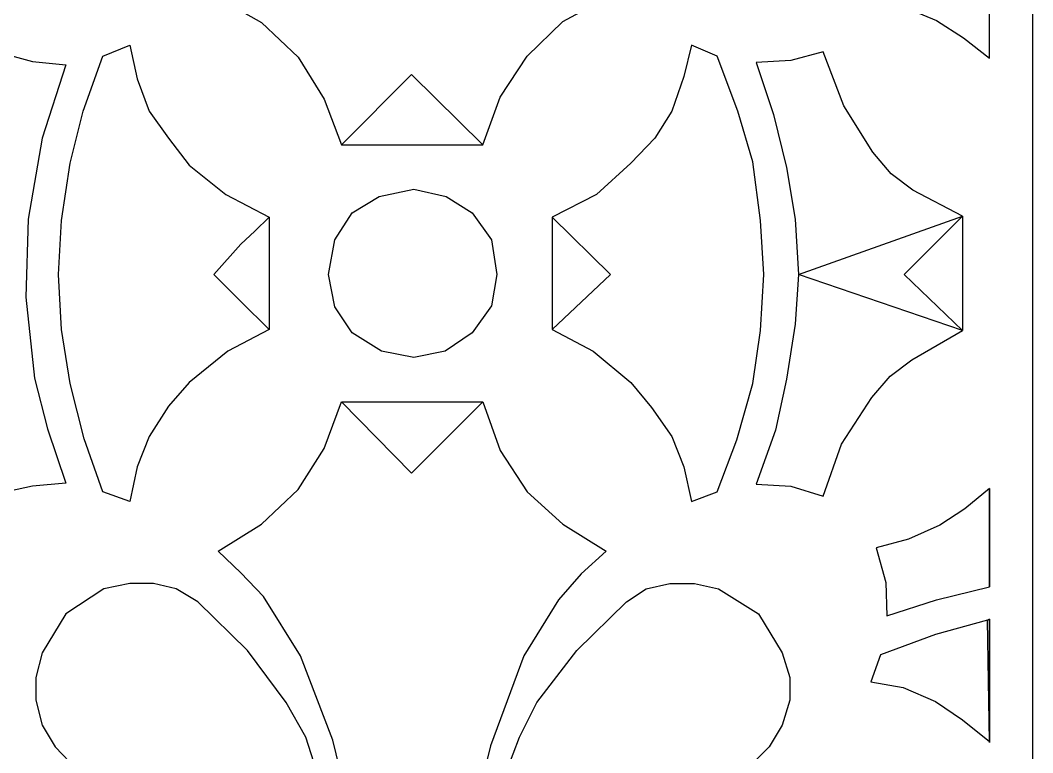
# Model space of a CAD drawing. Header units: centimetres. Extents: x 19.07 to 27, y -8.23 to -0.65.
# Drawn here: x 23.929 to 27, y -5.872 to -3.652 of the extents above; entities that cross this region are included whole.
import ezdxf

# ---------------------------------------------------------------- set-up
doc = ezdxf.new("R2010")
doc.units = ezdxf.units.CM
doc.header["$MEASUREMENT"] = 0
doc.layers.add('layer 1', color=7, linetype='Continuous')

msp = doc.modelspace()

# ---------------------------------------------------------------- linework, layer by layer
at = {"layer": 'layer 1', "color": 250, "lineweight": 30}
for points, knots in [([(26.99977, -8.22921), (26.99977, -8.22921), (19.06791, -8.22921), (19.06791, -8.22921), (19.06791, -8.22921), (19.06791, -8.22921), (19.06791, -0.65446), (19.06791, -0.65446), (19.06791, -0.65446), (19.06791, -0.65446), (26.99977, -0.65446), (26.99977, -0.65446), (26.99977, -0.65446), (26.99977, -0.65446), (26.99977, -8.22921), (26.99977, -8.22921)], [0, 0, 0, 0, 0.2, 0.2, 0.2, 0.2, 0.4, 0.4, 0.4, 0.4, 0.6, 0.6, 0.6, 0.6, 1, 1, 1, 1]), ([(24.90295, -4.02902), (24.90295, -4.02902), (24.85053, -3.89142), (24.85053, -3.89142), (24.85053, -3.89142), (24.85053, -3.89142), (24.7719, -3.76364), (24.7719, -3.76364), (24.7719, -3.76364), (24.7719, -3.76364), (24.66051, -3.6588), (24.66051, -3.6588), (24.66051, -3.6588), (24.66051, -3.6588), (24.52946, -3.58345), (24.52946, -3.58345), (24.52946, -3.58345), (24.52946, -3.58345), (24.59826, -3.51465), (24.59826, -3.51465), (24.59826, -3.51465), (24.59826, -3.51465), (24.66706, -3.43602), (24.66706, -3.43602), (24.66706, -3.43602), (24.66706, -3.43602), (24.77846, -3.2591), (24.77846, -3.2591), (24.77846, -3.2591), (24.77846, -3.2591), (24.87674, -3.00682), (24.87674, -3.00682), (24.87674, -3.00682), (24.87674, -3.00682), (24.94555, -2.72179), (24.94555, -2.72179), (24.94555, -2.72179), (24.94555, -2.72179), (24.94555, -2.71851), (24.94555, -2.71851), (24.94555, -2.71851), (24.94555, -2.71851), (25.02745, -2.74472), (25.02745, -2.74472), (25.02745, -2.74472), (25.02745, -2.74472), (25.12574, -2.7611), (25.12574, -2.7611), (25.12574, -2.7611), (25.12574, -2.7611), (25.20437, -2.75127), (25.20437, -2.75127), (25.20437, -2.75127), (25.20437, -2.75127), (25.28955, -2.72179), (25.28955, -2.72179), (25.28955, -2.72179), (25.28955, -2.72179), (25.35508, -2.99044), (25.35508, -2.99044), (25.35508, -2.99044), (25.35508, -2.99044), (25.45664, -3.2591), (25.45664, -3.2591), (25.45664, -3.2591), (25.45664, -3.2591), (25.56149, -3.43274), (25.56149, -3.43274), (25.56149, -3.43274), (25.56149, -3.43274), (25.63029, -3.51137), (25.63029, -3.51137), (25.63029, -3.51137), (25.63029, -3.51137), (25.70564, -3.58345), (25.70564, -3.58345), (25.70564, -3.58345), (25.70564, -3.58345), (25.57459, -3.65553), (25.57459, -3.65553), (25.57459, -3.65553), (25.57459, -3.65553), (25.46647, -3.76037), (25.46647, -3.76037), (25.46647, -3.76037), (25.46647, -3.76037), (25.38457, -3.88486), (25.38457, -3.88486), (25.38457, -3.88486), (25.38457, -3.88486), (25.33215, -4.02902), (25.33215, -4.02902), (25.33215, -4.02902), (25.33215, -4.02902), (24.90295, -4.02902), (24.90295, -4.02902), (24.90295, -4.02902), (24.90295, -4.02902), (25.11591, -3.81606), (25.11591, -3.81606), (25.11591, -3.81606), (25.11591, -3.81606), (25.33215, -4.02902), (25.33215, -4.02902), (25.33215, -4.02902), (25.33215, -4.02902), (24.90295, -4.02902), (24.90295, -4.02902)], [0, 0, 0, 0, 0.0357143, 0.0357143, 0.0357143, 0.0357143, 0.0714286, 0.0714286, 0.0714286, 0.0714286, 0.1071429, 0.1071429, 0.1071429, 0.1071429, 0.1428571, 0.1428571, 0.1428571, 0.1428571, 0.1785714, 0.1785714, 0.1785714, 0.1785714, 0.2142857, 0.2142857, 0.2142857, 0.2142857, 0.25, 0.25, 0.25, 0.25, 0.2857143, 0.2857143, 0.2857143, 0.2857143, 0.3214286, 0.3214286, 0.3214286, 0.3214286, 0.3571429, 0.3571429, 0.3571429, 0.3571429, 0.3928571, 0.3928571, 0.3928571, 0.3928571, 0.4285714, 0.4285714, 0.4285714, 0.4285714, 0.4642857, 0.4642857, 0.4642857, 0.4642857, 0.5, 0.5, 0.5, 0.5, 0.5357143, 0.5357143, 0.5357143, 0.5357143, 0.5714286, 0.5714286, 0.5714286, 0.5714286, 0.6071429, 0.6071429, 0.6071429, 0.6071429, 0.6428571, 0.6428571, 0.6428571, 0.6428571, 0.6785714, 0.6785714, 0.6785714, 0.6785714, 0.7142857, 0.7142857, 0.7142857, 0.7142857, 0.75, 0.75, 0.75, 0.75, 0.7857143, 0.7857143, 0.7857143, 0.7857143, 0.8214286, 0.8214286, 0.8214286, 0.8214286, 0.8571429, 0.8571429, 0.8571429, 0.8571429, 0.8928571, 0.8928571, 0.8928571, 0.8928571, 0.9285714, 0.9285714, 0.9285714, 0.9285714, 1, 1, 1, 1]), ([(26.86872, -3.76692), (26.86872, -3.76692), (26.79009, -3.70467), (26.79009, -3.70467), (26.79009, -3.70467), (26.79009, -3.70467), (26.70818, -3.65225), (26.70818, -3.65225), (26.70818, -3.65225), (26.70818, -3.65225), (26.61317, -3.61293), (26.61317, -3.61293), (26.61317, -3.61293), (26.61317, -3.61293), (26.52471, -3.59), (26.52471, -3.59), (26.52471, -3.59), (26.52471, -3.59), (26.5542, -3.48516), (26.5542, -3.48516), (26.5542, -3.48516), (26.5542, -3.48516), (26.56403, -3.38032), (26.56403, -3.38032), (26.56403, -3.38032), (26.56403, -3.38032), (26.72129, -3.43274), (26.72129, -3.43274), (26.72129, -3.43274), (26.72129, -3.43274), (26.86872, -3.47205), (26.86872, -3.47205), (26.86872, -3.47205), (26.86872, -3.47205), (26.86872, -3.76692), (26.86872, -3.76692)], [0, 0, 0, 0, 0.1, 0.1, 0.1, 0.1, 0.2, 0.2, 0.2, 0.2, 0.3, 0.3, 0.3, 0.3, 0.4, 0.4, 0.4, 0.4, 0.5, 0.5, 0.5, 0.5, 0.6, 0.6, 0.6, 0.6, 0.7, 0.7, 0.7, 0.7, 0.8, 0.8, 0.8, 0.8, 1, 1, 1, 1]), ([(24.68344, -4.24853), (24.68344, -4.24853), (24.64085, -4.29112), (24.64085, -4.29112), (24.64085, -4.29112), (24.64085, -4.29112), (24.59826, -4.33044), (24.59826, -4.33044), (24.59826, -4.33044), (24.59826, -4.33044), (24.51635, -4.42217), (24.51635, -4.42217), (24.51635, -4.42217), (24.51635, -4.42217), (24.59826, -4.50408), (24.59826, -4.50408), (24.59826, -4.50408), (24.59826, -4.50408), (24.68344, -4.58926), (24.68344, -4.58926), (24.68344, -4.58926), (24.68344, -4.58926), (24.68344, -4.24853), (24.68344, -4.24853), (24.68344, -4.24853), (24.68344, -4.24853), (24.55239, -4.17973), (24.55239, -4.17973), (24.55239, -4.17973), (24.55239, -4.17973), (24.441, -4.09127), (24.441, -4.09127), (24.441, -4.09127), (24.441, -4.09127), (24.37875, -4.00936), (24.37875, -4.00936), (24.37875, -4.00936), (24.37875, -4.00936), (24.31978, -3.92746), (24.31978, -3.92746), (24.31978, -3.92746), (24.31978, -3.92746), (24.28374, -3.82917), (24.28374, -3.82917), (24.28374, -3.82917), (24.28374, -3.82917), (24.2608, -3.7276), (24.2608, -3.7276), (24.2608, -3.7276), (24.2608, -3.7276), (24.1789, -3.76037), (24.1789, -3.76037), (24.1789, -3.76037), (24.1789, -3.76037), (24.11992, -3.92746), (24.11992, -3.92746), (24.11992, -3.92746), (24.11992, -3.92746), (24.08061, -4.08472), (24.08061, -4.08472), (24.08061, -4.08472), (24.08061, -4.08472), (24.0544, -4.25836), (24.0544, -4.25836), (24.0544, -4.25836), (24.0544, -4.25836), (24.04457, -4.42217), (24.04457, -4.42217), (24.04457, -4.42217), (24.04457, -4.42217), (24.0544, -4.58926), (24.0544, -4.58926), (24.0544, -4.58926), (24.0544, -4.58926), (24.08061, -4.75308), (24.08061, -4.75308), (24.08061, -4.75308), (24.08061, -4.75308), (24.1232, -4.92017), (24.1232, -4.92017), (24.1232, -4.92017), (24.1232, -4.92017), (24.1789, -5.08071), (24.1789, -5.08071), (24.1789, -5.08071), (24.1789, -5.08071), (24.2608, -5.11019), (24.2608, -5.11019), (24.2608, -5.11019), (24.2608, -5.11019), (24.28374, -5.00535), (24.28374, -5.00535), (24.28374, -5.00535), (24.28374, -5.00535), (24.31978, -4.91362), (24.31978, -4.91362), (24.31978, -4.91362), (24.31978, -4.91362), (24.37875, -4.82188), (24.37875, -4.82188), (24.37875, -4.82188), (24.37875, -4.82188), (24.441, -4.7498), (24.441, -4.7498), (24.441, -4.7498), (24.441, -4.7498), (24.55894, -4.65479), (24.55894, -4.65479), (24.55894, -4.65479), (24.55894, -4.65479), (24.68344, -4.58926), (24.68344, -4.58926), (24.68344, -4.58926), (24.68344, -4.58926), (24.68344, -4.24853), (24.68344, -4.24853)], [0, 0, 0, 0, 0.0333333, 0.0333333, 0.0333333, 0.0333333, 0.0666667, 0.0666667, 0.0666667, 0.0666667, 0.1, 0.1, 0.1, 0.1, 0.1333333, 0.1333333, 0.1333333, 0.1333333, 0.1666667, 0.1666667, 0.1666667, 0.1666667, 0.2, 0.2, 0.2, 0.2, 0.2333333, 0.2333333, 0.2333333, 0.2333333, 0.2666667, 0.2666667, 0.2666667, 0.2666667, 0.3, 0.3, 0.3, 0.3, 0.3333333, 0.3333333, 0.3333333, 0.3333333, 0.3666667, 0.3666667, 0.3666667, 0.3666667, 0.4, 0.4, 0.4, 0.4, 0.4333333, 0.4333333, 0.4333333, 0.4333333, 0.4666667, 0.4666667, 0.4666667, 0.4666667, 0.5, 0.5, 0.5, 0.5, 0.5333333, 0.5333333, 0.5333333, 0.5333333, 0.5666667, 0.5666667, 0.5666667, 0.5666667, 0.6, 0.6, 0.6, 0.6, 0.6333333, 0.6333333, 0.6333333, 0.6333333, 0.6666667, 0.6666667, 0.6666667, 0.6666667, 0.7, 0.7, 0.7, 0.7, 0.7333333, 0.7333333, 0.7333333, 0.7333333, 0.7666667, 0.7666667, 0.7666667, 0.7666667, 0.8, 0.8, 0.8, 0.8, 0.8333333, 0.8333333, 0.8333333, 0.8333333, 0.8666667, 0.8666667, 0.8666667, 0.8666667, 0.9, 0.9, 0.9, 0.9, 0.9333333, 0.9333333, 0.9333333, 0.9333333, 1, 1, 1, 1]), ([(25.54183, -4.24853), (25.54183, -4.24853), (25.71875, -4.42217), (25.71875, -4.42217), (25.71875, -4.42217), (25.71875, -4.42217), (25.54183, -4.58926), (25.54183, -4.58926), (25.54183, -4.58926), (25.54183, -4.58926), (25.54183, -4.24853), (25.54183, -4.24853), (25.54183, -4.24853), (25.54183, -4.24853), (25.67615, -4.17973), (25.67615, -4.17973), (25.67615, -4.17973), (25.67615, -4.17973), (25.781, -4.08472), (25.781, -4.08472), (25.781, -4.08472), (25.781, -4.08472), (25.85307, -4.00936), (25.85307, -4.00936), (25.85307, -4.00936), (25.85307, -4.00936), (25.90549, -3.92746), (25.90549, -3.92746), (25.90549, -3.92746), (25.90549, -3.92746), (25.94153, -3.82262), (25.94153, -3.82262), (25.94153, -3.82262), (25.94153, -3.82262), (25.96447, -3.7276), (25.96447, -3.7276), (25.96447, -3.7276), (25.96447, -3.7276), (26.0431, -3.76037), (26.0431, -3.76037), (26.0431, -3.76037), (26.0431, -3.76037), (26.10535, -3.92746), (26.10535, -3.92746), (26.10535, -3.92746), (26.10535, -3.92746), (26.15121, -4.08144), (26.15121, -4.08144), (26.15121, -4.08144), (26.15121, -4.08144), (26.17415, -4.25836), (26.17415, -4.25836), (26.17415, -4.25836), (26.17415, -4.25836), (26.18398, -4.42217), (26.18398, -4.42217), (26.18398, -4.42217), (26.18398, -4.42217), (26.17415, -4.59254), (26.17415, -4.59254), (26.17415, -4.59254), (26.17415, -4.59254), (26.15121, -4.75308), (26.15121, -4.75308), (26.15121, -4.75308), (26.15121, -4.75308), (26.10207, -4.92344), (26.10207, -4.92344), (26.10207, -4.92344), (26.10207, -4.92344), (26.0431, -5.08071), (26.0431, -5.08071), (26.0431, -5.08071), (26.0431, -5.08071), (25.96447, -5.11019), (25.96447, -5.11019), (25.96447, -5.11019), (25.96447, -5.11019), (25.94153, -5.00535), (25.94153, -5.00535), (25.94153, -5.00535), (25.94153, -5.00535), (25.90549, -4.91362), (25.90549, -4.91362), (25.90549, -4.91362), (25.90549, -4.91362), (25.84324, -4.82516), (25.84324, -4.82516), (25.84324, -4.82516), (25.84324, -4.82516), (25.781, -4.7498), (25.781, -4.7498), (25.781, -4.7498), (25.781, -4.7498), (25.66633, -4.65479), (25.66633, -4.65479), (25.66633, -4.65479), (25.66633, -4.65479), (25.54183, -4.58926), (25.54183, -4.58926), (25.54183, -4.58926), (25.54183, -4.58926), (25.54183, -4.24853), (25.54183, -4.24853)], [0, 0, 0, 0, 0.037037, 0.037037, 0.037037, 0.037037, 0.0740741, 0.0740741, 0.0740741, 0.0740741, 0.1111111, 0.1111111, 0.1111111, 0.1111111, 0.1481481, 0.1481481, 0.1481481, 0.1481481, 0.1851852, 0.1851852, 0.1851852, 0.1851852, 0.2222222, 0.2222222, 0.2222222, 0.2222222, 0.2592593, 0.2592593, 0.2592593, 0.2592593, 0.2962963, 0.2962963, 0.2962963, 0.2962963, 0.3333333, 0.3333333, 0.3333333, 0.3333333, 0.3703704, 0.3703704, 0.3703704, 0.3703704, 0.4074074, 0.4074074, 0.4074074, 0.4074074, 0.4444444, 0.4444444, 0.4444444, 0.4444444, 0.4814815, 0.4814815, 0.4814815, 0.4814815, 0.5185185, 0.5185185, 0.5185185, 0.5185185, 0.5555556, 0.5555556, 0.5555556, 0.5555556, 0.5925926, 0.5925926, 0.5925926, 0.5925926, 0.6296296, 0.6296296, 0.6296296, 0.6296296, 0.6666667, 0.6666667, 0.6666667, 0.6666667, 0.7037037, 0.7037037, 0.7037037, 0.7037037, 0.7407407, 0.7407407, 0.7407407, 0.7407407, 0.7777778, 0.7777778, 0.7777778, 0.7777778, 0.8148148, 0.8148148, 0.8148148, 0.8148148, 0.8518519, 0.8518519, 0.8518519, 0.8518519, 0.8888889, 0.8888889, 0.8888889, 0.8888889, 0.9259259, 0.9259259, 0.9259259, 0.9259259, 1, 1, 1, 1]), ([(23.44501, -4.58926), (23.44501, -4.58926), (23.59572, -4.67445), (23.59572, -4.67445), (23.59572, -4.67445), (23.59572, -4.67445), (23.65797, -4.73014), (23.65797, -4.73014), (23.65797, -4.73014), (23.65797, -4.73014), (23.72022, -4.79239), (23.72022, -4.79239), (23.72022, -4.79239), (23.72022, -4.79239), (23.8054, -4.93), (23.8054, -4.93), (23.8054, -4.93), (23.8054, -4.93), (23.85782, -5.08726), (23.85782, -5.08726), (23.85782, -5.08726), (23.85782, -5.08726), (23.96594, -5.06432), (23.96594, -5.06432), (23.96594, -5.06432), (23.96594, -5.06432), (24.0675, -5.0545), (24.0675, -5.0545), (24.0675, -5.0545), (24.0675, -5.0545), (24.01181, -4.89068), (24.01181, -4.89068), (24.01181, -4.89068), (24.01181, -4.89068), (23.97249, -4.7367), (23.97249, -4.7367), (23.97249, -4.7367), (23.97249, -4.7367), (23.94628, -4.49098), (23.94628, -4.49098), (23.94628, -4.49098), (23.94628, -4.49098), (23.95283, -4.25508), (23.95283, -4.25508), (23.95283, -4.25508), (23.95283, -4.25508), (23.99543, -4.00936), (23.99543, -4.00936), (23.99543, -4.00936), (23.99543, -4.00936), (24.0675, -3.78658), (24.0675, -3.78658), (24.0675, -3.78658), (24.0675, -3.78658), (23.96594, -3.77675), (23.96594, -3.77675), (23.96594, -3.77675), (23.96594, -3.77675), (23.85782, -3.74726), (23.85782, -3.74726), (23.85782, -3.74726), (23.85782, -3.74726), (23.80212, -3.91435), (23.80212, -3.91435), (23.80212, -3.91435), (23.80212, -3.91435), (23.71039, -4.05523), (23.71039, -4.05523), (23.71039, -4.05523), (23.71039, -4.05523), (23.65142, -4.11748), (23.65142, -4.11748), (23.65142, -4.11748), (23.65142, -4.11748), (23.58589, -4.16662), (23.58589, -4.16662), (23.58589, -4.16662), (23.58589, -4.16662), (23.44501, -4.24853), (23.44501, -4.24853), (23.44501, -4.24853), (23.44501, -4.24853), (23.6121, -4.42217), (23.6121, -4.42217), (23.6121, -4.42217), (23.6121, -4.42217), (23.44501, -4.58926), (23.44501, -4.58926)], [0, 0, 0, 0, 0.0434783, 0.0434783, 0.0434783, 0.0434783, 0.0869565, 0.0869565, 0.0869565, 0.0869565, 0.1304348, 0.1304348, 0.1304348, 0.1304348, 0.173913, 0.173913, 0.173913, 0.173913, 0.2173913, 0.2173913, 0.2173913, 0.2173913, 0.2608696, 0.2608696, 0.2608696, 0.2608696, 0.3043478, 0.3043478, 0.3043478, 0.3043478, 0.3478261, 0.3478261, 0.3478261, 0.3478261, 0.3913043, 0.3913043, 0.3913043, 0.3913043, 0.4347826, 0.4347826, 0.4347826, 0.4347826, 0.4782609, 0.4782609, 0.4782609, 0.4782609, 0.5217391, 0.5217391, 0.5217391, 0.5217391, 0.5652174, 0.5652174, 0.5652174, 0.5652174, 0.6086957, 0.6086957, 0.6086957, 0.6086957, 0.6521739, 0.6521739, 0.6521739, 0.6521739, 0.6956522, 0.6956522, 0.6956522, 0.6956522, 0.7391304, 0.7391304, 0.7391304, 0.7391304, 0.7826087, 0.7826087, 0.7826087, 0.7826087, 0.826087, 0.826087, 0.826087, 0.826087, 0.8695652, 0.8695652, 0.8695652, 0.8695652, 0.9130435, 0.9130435, 0.9130435, 0.9130435, 1, 1, 1, 1]), ([(26.28882, -4.42217), (26.28882, -4.42217), (26.27899, -4.25508), (26.27899, -4.25508), (26.27899, -4.25508), (26.27899, -4.25508), (26.25278, -4.09782), (26.25278, -4.09782), (26.25278, -4.09782), (26.25278, -4.09782), (26.21346, -3.93729), (26.21346, -3.93729), (26.21346, -3.93729), (26.21346, -3.93729), (26.16104, -3.78002), (26.16104, -3.78002), (26.16104, -3.78002), (26.16104, -3.78002), (26.26588, -3.77347), (26.26588, -3.77347), (26.26588, -3.77347), (26.26588, -3.77347), (26.36417, -3.74726), (26.36417, -3.74726), (26.36417, -3.74726), (26.36417, -3.74726), (26.42642, -3.91108), (26.42642, -3.91108), (26.42642, -3.91108), (26.42642, -3.91108), (26.51488, -4.05196), (26.51488, -4.05196), (26.51488, -4.05196), (26.51488, -4.05196), (26.57058, -4.11748), (26.57058, -4.11748), (26.57058, -4.11748), (26.57058, -4.11748), (26.6361, -4.16662), (26.6361, -4.16662), (26.6361, -4.16662), (26.6361, -4.16662), (26.78681, -4.24526), (26.78681, -4.24526), (26.78681, -4.24526), (26.78681, -4.24526), (26.28882, -4.42217), (26.28882, -4.42217)], [0, 0, 0, 0, 0.0769231, 0.0769231, 0.0769231, 0.0769231, 0.1538462, 0.1538462, 0.1538462, 0.1538462, 0.2307692, 0.2307692, 0.2307692, 0.2307692, 0.3076923, 0.3076923, 0.3076923, 0.3076923, 0.3846154, 0.3846154, 0.3846154, 0.3846154, 0.4615385, 0.4615385, 0.4615385, 0.4615385, 0.5384615, 0.5384615, 0.5384615, 0.5384615, 0.6153846, 0.6153846, 0.6153846, 0.6153846, 0.6923077, 0.6923077, 0.6923077, 0.6923077, 0.7692308, 0.7692308, 0.7692308, 0.7692308, 0.8461538, 0.8461538, 0.8461538, 0.8461538, 1, 1, 1, 1]), ([(25.12246, -4.16335), (25.12246, -4.16335), (25.01762, -4.18628), (25.01762, -4.18628), (25.01762, -4.18628), (25.01762, -4.18628), (24.93572, -4.23543), (24.93572, -4.23543), (24.93572, -4.23543), (24.93572, -4.23543), (24.8833, -4.31733), (24.8833, -4.31733), (24.8833, -4.31733), (24.8833, -4.31733), (24.86364, -4.42217), (24.86364, -4.42217), (24.86364, -4.42217), (24.86364, -4.42217), (24.8833, -4.52046), (24.8833, -4.52046), (24.8833, -4.52046), (24.8833, -4.52046), (24.93572, -4.59909), (24.93572, -4.59909), (24.93572, -4.59909), (24.93572, -4.59909), (25.02418, -4.65479), (25.02418, -4.65479), (25.02418, -4.65479), (25.02418, -4.65479), (25.12246, -4.67445), (25.12246, -4.67445), (25.12246, -4.67445), (25.12246, -4.67445), (25.21748, -4.65479), (25.21748, -4.65479), (25.21748, -4.65479), (25.21748, -4.65479), (25.29938, -4.59909), (25.29938, -4.59909), (25.29938, -4.59909), (25.29938, -4.59909), (25.35836, -4.51719), (25.35836, -4.51719), (25.35836, -4.51719), (25.35836, -4.51719), (25.37474, -4.42217), (25.37474, -4.42217), (25.37474, -4.42217), (25.37474, -4.42217), (25.35836, -4.31733), (25.35836, -4.31733), (25.35836, -4.31733), (25.35836, -4.31733), (25.29938, -4.23543), (25.29938, -4.23543), (25.29938, -4.23543), (25.29938, -4.23543), (25.22075, -4.18628), (25.22075, -4.18628), (25.22075, -4.18628), (25.22075, -4.18628), (25.12246, -4.16335), (25.12246, -4.16335)], [0, 0, 0, 0, 0.0588235, 0.0588235, 0.0588235, 0.0588235, 0.1176471, 0.1176471, 0.1176471, 0.1176471, 0.1764706, 0.1764706, 0.1764706, 0.1764706, 0.2352941, 0.2352941, 0.2352941, 0.2352941, 0.2941176, 0.2941176, 0.2941176, 0.2941176, 0.3529412, 0.3529412, 0.3529412, 0.3529412, 0.4117647, 0.4117647, 0.4117647, 0.4117647, 0.4705882, 0.4705882, 0.4705882, 0.4705882, 0.5294118, 0.5294118, 0.5294118, 0.5294118, 0.5882353, 0.5882353, 0.5882353, 0.5882353, 0.6470588, 0.6470588, 0.6470588, 0.6470588, 0.7058824, 0.7058824, 0.7058824, 0.7058824, 0.7647059, 0.7647059, 0.7647059, 0.7647059, 0.8235294, 0.8235294, 0.8235294, 0.8235294, 0.8823529, 0.8823529, 0.8823529, 0.8823529, 1, 1, 1, 1]), ([(26.78681, -4.24526), (26.78681, -4.24526), (26.60989, -4.42217), (26.60989, -4.42217), (26.60989, -4.42217), (26.60989, -4.42217), (26.78681, -4.59254), (26.78681, -4.59254), (26.78681, -4.59254), (26.78681, -4.59254), (26.78681, -4.24526), (26.78681, -4.24526)], [0, 0, 0, 0, 0.25, 0.25, 0.25, 0.25, 0.5, 0.5, 0.5, 0.5, 1, 1, 1, 1]), ([(26.78681, -4.59254), (26.78681, -4.59254), (26.63283, -4.681), (26.63283, -4.681), (26.63283, -4.681), (26.63283, -4.681), (26.5673, -4.73014), (26.5673, -4.73014), (26.5673, -4.73014), (26.5673, -4.73014), (26.51161, -4.79567), (26.51161, -4.79567), (26.51161, -4.79567), (26.51161, -4.79567), (26.41987, -4.93655), (26.41987, -4.93655), (26.41987, -4.93655), (26.41987, -4.93655), (26.36417, -5.09381), (26.36417, -5.09381), (26.36417, -5.09381), (26.36417, -5.09381), (26.26588, -5.06432), (26.26588, -5.06432), (26.26588, -5.06432), (26.26588, -5.06432), (26.16104, -5.05777), (26.16104, -5.05777), (26.16104, -5.05777), (26.16104, -5.05777), (26.22002, -4.89396), (26.22002, -4.89396), (26.22002, -4.89396), (26.22002, -4.89396), (26.25278, -4.73997), (26.25278, -4.73997), (26.25278, -4.73997), (26.25278, -4.73997), (26.27899, -4.57288), (26.27899, -4.57288), (26.27899, -4.57288), (26.27899, -4.57288), (26.28882, -4.42217), (26.28882, -4.42217), (26.28882, -4.42217), (26.28882, -4.42217), (26.78681, -4.59254), (26.78681, -4.59254)], [0, 0, 0, 0, 0.0769231, 0.0769231, 0.0769231, 0.0769231, 0.1538462, 0.1538462, 0.1538462, 0.1538462, 0.2307692, 0.2307692, 0.2307692, 0.2307692, 0.3076923, 0.3076923, 0.3076923, 0.3076923, 0.3846154, 0.3846154, 0.3846154, 0.3846154, 0.4615385, 0.4615385, 0.4615385, 0.4615385, 0.5384615, 0.5384615, 0.5384615, 0.5384615, 0.6153846, 0.6153846, 0.6153846, 0.6153846, 0.6923077, 0.6923077, 0.6923077, 0.6923077, 0.7692308, 0.7692308, 0.7692308, 0.7692308, 0.8461538, 0.8461538, 0.8461538, 0.8461538, 1, 1, 1, 1]), ([(24.90295, -4.80877), (24.90295, -4.80877), (24.85053, -4.94965), (24.85053, -4.94965), (24.85053, -4.94965), (24.85053, -4.94965), (24.7719, -5.07415), (24.7719, -5.07415), (24.7719, -5.07415), (24.7719, -5.07415), (24.66051, -5.17899), (24.66051, -5.17899), (24.66051, -5.17899), (24.66051, -5.17899), (24.52946, -5.2609), (24.52946, -5.2609), (24.52946, -5.2609), (24.52946, -5.2609), (24.59826, -5.32643), (24.59826, -5.32643), (24.59826, -5.32643), (24.59826, -5.32643), (24.66706, -5.3985), (24.66706, -5.3985), (24.66706, -5.3985), (24.66706, -5.3985), (24.77846, -5.5787), (24.77846, -5.5787), (24.77846, -5.5787), (24.77846, -5.5787), (24.87674, -5.83425), (24.87674, -5.83425), (24.87674, -5.83425), (24.87674, -5.83425), (24.94555, -6.11601), (24.94555, -6.11601), (24.94555, -6.11601), (24.94555, -6.11601), (24.94555, -6.12256), (24.94555, -6.12256), (24.94555, -6.12256), (24.94555, -6.12256), (25.02745, -6.0898), (25.02745, -6.0898), (25.02745, -6.0898), (25.02745, -6.0898), (25.12574, -6.08325), (25.12574, -6.08325), (25.12574, -6.08325), (25.12574, -6.08325), (25.20437, -6.0898), (25.20437, -6.0898), (25.20437, -6.0898), (25.20437, -6.0898), (25.28955, -6.11601), (25.28955, -6.11601), (25.28955, -6.11601), (25.28955, -6.11601), (25.35508, -5.85063), (25.35508, -5.85063), (25.35508, -5.85063), (25.35508, -5.85063), (25.45664, -5.5787), (25.45664, -5.5787), (25.45664, -5.5787), (25.45664, -5.5787), (25.56149, -5.40833), (25.56149, -5.40833), (25.56149, -5.40833), (25.56149, -5.40833), (25.63029, -5.3297), (25.63029, -5.3297), (25.63029, -5.3297), (25.63029, -5.3297), (25.70564, -5.2609), (25.70564, -5.2609), (25.70564, -5.2609), (25.70564, -5.2609), (25.57459, -5.17899), (25.57459, -5.17899), (25.57459, -5.17899), (25.57459, -5.17899), (25.46647, -5.08071), (25.46647, -5.08071), (25.46647, -5.08071), (25.46647, -5.08071), (25.38457, -4.95621), (25.38457, -4.95621), (25.38457, -4.95621), (25.38457, -4.95621), (25.33215, -4.80877), (25.33215, -4.80877), (25.33215, -4.80877), (25.33215, -4.80877), (24.90295, -4.80877), (24.90295, -4.80877), (24.90295, -4.80877), (24.90295, -4.80877), (25.11591, -5.02501), (25.11591, -5.02501), (25.11591, -5.02501), (25.11591, -5.02501), (25.33215, -4.80877), (25.33215, -4.80877), (25.33215, -4.80877), (25.33215, -4.80877), (24.90295, -4.80877), (24.90295, -4.80877)], [0, 0, 0, 0, 0.0357143, 0.0357143, 0.0357143, 0.0357143, 0.0714286, 0.0714286, 0.0714286, 0.0714286, 0.1071429, 0.1071429, 0.1071429, 0.1071429, 0.1428571, 0.1428571, 0.1428571, 0.1428571, 0.1785714, 0.1785714, 0.1785714, 0.1785714, 0.2142857, 0.2142857, 0.2142857, 0.2142857, 0.25, 0.25, 0.25, 0.25, 0.2857143, 0.2857143, 0.2857143, 0.2857143, 0.3214286, 0.3214286, 0.3214286, 0.3214286, 0.3571429, 0.3571429, 0.3571429, 0.3571429, 0.3928571, 0.3928571, 0.3928571, 0.3928571, 0.4285714, 0.4285714, 0.4285714, 0.4285714, 0.4642857, 0.4642857, 0.4642857, 0.4642857, 0.5, 0.5, 0.5, 0.5, 0.5357143, 0.5357143, 0.5357143, 0.5357143, 0.5714286, 0.5714286, 0.5714286, 0.5714286, 0.6071429, 0.6071429, 0.6071429, 0.6071429, 0.6428571, 0.6428571, 0.6428571, 0.6428571, 0.6785714, 0.6785714, 0.6785714, 0.6785714, 0.7142857, 0.7142857, 0.7142857, 0.7142857, 0.75, 0.75, 0.75, 0.75, 0.7857143, 0.7857143, 0.7857143, 0.7857143, 0.8214286, 0.8214286, 0.8214286, 0.8214286, 0.8571429, 0.8571429, 0.8571429, 0.8571429, 0.8928571, 0.8928571, 0.8928571, 0.8928571, 0.9285714, 0.9285714, 0.9285714, 0.9285714, 1, 1, 1, 1]), ([(26.86872, -5.36902), (26.86872, -5.36902), (26.70818, -5.40833), (26.70818, -5.40833), (26.70818, -5.40833), (26.70818, -5.40833), (26.55747, -5.45748), (26.55747, -5.45748), (26.55747, -5.45748), (26.55747, -5.45748), (26.5542, -5.35591), (26.5542, -5.35591), (26.5542, -5.35591), (26.5542, -5.35591), (26.52471, -5.25107), (26.52471, -5.25107), (26.52471, -5.25107), (26.52471, -5.25107), (26.623, -5.22486), (26.623, -5.22486), (26.623, -5.22486), (26.623, -5.22486), (26.71801, -5.18227), (26.71801, -5.18227), (26.71801, -5.18227), (26.71801, -5.18227), (26.79337, -5.13313), (26.79337, -5.13313), (26.79337, -5.13313), (26.79337, -5.13313), (26.86872, -5.07088), (26.86872, -5.07088), (26.86872, -5.07088), (26.86872, -5.07088), (26.86872, -5.36902), (26.86872, -5.36902)], [0, 0, 0, 0, 0.1, 0.1, 0.1, 0.1, 0.2, 0.2, 0.2, 0.2, 0.3, 0.3, 0.3, 0.3, 0.4, 0.4, 0.4, 0.4, 0.5, 0.5, 0.5, 0.5, 0.6, 0.6, 0.6, 0.6, 0.7, 0.7, 0.7, 0.7, 0.8, 0.8, 0.8, 0.8, 1, 1, 1, 1]), ([(26.86872, -5.07088), (26.86872, -5.07088), (26.86872, -5.36902), (26.86872, -5.36902), (26.86872, -5.36902), (26.86872, -5.36902), (26.86872, -5.07088), (26.86872, -5.07088)], [0, 0, 0, 0, 0.3333333, 0.3333333, 0.3333333, 0.3333333, 1, 1, 1, 1]), ([(24.76535, -6.26672), (24.76535, -6.26672), (24.54584, -6.21102), (24.54584, -6.21102), (24.54584, -6.21102), (24.54584, -6.21102), (24.42789, -6.17171), (24.42789, -6.17171), (24.42789, -6.17171), (24.42789, -6.17171), (24.33288, -6.12256), (24.33288, -6.12256), (24.33288, -6.12256), (24.33288, -6.12256), (24.16579, -5.99151), (24.16579, -5.99151), (24.16579, -5.99151), (24.16579, -5.99151), (24.03474, -5.85391), (24.03474, -5.85391), (24.03474, -5.85391), (24.03474, -5.85391), (23.99543, -5.78838), (23.99543, -5.78838), (23.99543, -5.78838), (23.99543, -5.78838), (23.97577, -5.71303), (23.97577, -5.71303), (23.97577, -5.71303), (23.97577, -5.71303), (23.97577, -5.64423), (23.97577, -5.64423), (23.97577, -5.64423), (23.97577, -5.64423), (23.99543, -5.56887), (23.99543, -5.56887), (23.99543, -5.56887), (23.99543, -5.56887), (24.0675, -5.45092), (24.0675, -5.45092), (24.0675, -5.45092), (24.0675, -5.45092), (24.18217, -5.37557), (24.18217, -5.37557), (24.18217, -5.37557), (24.18217, -5.37557), (24.2608, -5.35919), (24.2608, -5.35919), (24.2608, -5.35919), (24.2608, -5.35919), (24.33288, -5.35919), (24.33288, -5.35919), (24.33288, -5.35919), (24.33288, -5.35919), (24.40168, -5.37557), (24.40168, -5.37557), (24.40168, -5.37557), (24.40168, -5.37557), (24.46721, -5.41489), (24.46721, -5.41489), (24.46721, -5.41489), (24.46721, -5.41489), (24.61792, -5.56232), (24.61792, -5.56232), (24.61792, -5.56232), (24.61792, -5.56232), (24.73586, -5.71958), (24.73586, -5.71958), (24.73586, -5.71958), (24.73586, -5.71958), (24.79484, -5.82442), (24.79484, -5.82442), (24.79484, -5.82442), (24.79484, -5.82442), (24.8276, -5.92599), (24.8276, -5.92599), (24.8276, -5.92599), (24.8276, -5.92599), (24.8833, -6.1455), (24.8833, -6.1455), (24.8833, -6.1455), (24.8833, -6.1455), (24.81449, -6.20119), (24.81449, -6.20119), (24.81449, -6.20119), (24.81449, -6.20119), (24.76535, -6.26344), (24.76535, -6.26344), (24.76535, -6.26344), (24.76535, -6.26344), (24.76535, -6.26672), (24.76535, -6.26672)], [0, 0, 0, 0, 0.0416667, 0.0416667, 0.0416667, 0.0416667, 0.0833333, 0.0833333, 0.0833333, 0.0833333, 0.125, 0.125, 0.125, 0.125, 0.1666667, 0.1666667, 0.1666667, 0.1666667, 0.2083333, 0.2083333, 0.2083333, 0.2083333, 0.25, 0.25, 0.25, 0.25, 0.2916667, 0.2916667, 0.2916667, 0.2916667, 0.3333333, 0.3333333, 0.3333333, 0.3333333, 0.375, 0.375, 0.375, 0.375, 0.4166667, 0.4166667, 0.4166667, 0.4166667, 0.4583333, 0.4583333, 0.4583333, 0.4583333, 0.5, 0.5, 0.5, 0.5, 0.5416667, 0.5416667, 0.5416667, 0.5416667, 0.5833333, 0.5833333, 0.5833333, 0.5833333, 0.625, 0.625, 0.625, 0.625, 0.6666667, 0.6666667, 0.6666667, 0.6666667, 0.7083333, 0.7083333, 0.7083333, 0.7083333, 0.75, 0.75, 0.75, 0.75, 0.7916667, 0.7916667, 0.7916667, 0.7916667, 0.8333333, 0.8333333, 0.8333333, 0.8333333, 0.875, 0.875, 0.875, 0.875, 0.9166667, 0.9166667, 0.9166667, 0.9166667, 1, 1, 1, 1]), ([(25.47303, -6.26672), (25.47303, -6.26672), (25.69254, -6.2143), (25.69254, -6.2143), (25.69254, -6.2143), (25.69254, -6.2143), (25.80065, -6.17171), (25.80065, -6.17171), (25.80065, -6.17171), (25.80065, -6.17171), (25.89894, -6.12256), (25.89894, -6.12256), (25.89894, -6.12256), (25.89894, -6.12256), (26.06276, -5.99151), (26.06276, -5.99151), (26.06276, -5.99151), (26.06276, -5.99151), (26.20036, -5.85391), (26.20036, -5.85391), (26.20036, -5.85391), (26.20036, -5.85391), (26.23967, -5.78838), (26.23967, -5.78838), (26.23967, -5.78838), (26.23967, -5.78838), (26.26261, -5.71303), (26.26261, -5.71303), (26.26261, -5.71303), (26.26261, -5.71303), (26.26261, -5.64423), (26.26261, -5.64423), (26.26261, -5.64423), (26.26261, -5.64423), (26.23967, -5.56887), (26.23967, -5.56887), (26.23967, -5.56887), (26.23967, -5.56887), (26.1676, -5.45092), (26.1676, -5.45092), (26.1676, -5.45092), (26.1676, -5.45092), (26.04637, -5.37557), (26.04637, -5.37557), (26.04637, -5.37557), (26.04637, -5.37557), (25.9743, -5.35919), (25.9743, -5.35919), (25.9743, -5.35919), (25.9743, -5.35919), (25.89894, -5.35919), (25.89894, -5.35919), (25.89894, -5.35919), (25.89894, -5.35919), (25.82686, -5.37557), (25.82686, -5.37557), (25.82686, -5.37557), (25.82686, -5.37557), (25.76789, -5.41489), (25.76789, -5.41489), (25.76789, -5.41489), (25.76789, -5.41489), (25.61718, -5.56232), (25.61718, -5.56232), (25.61718, -5.56232), (25.61718, -5.56232), (25.49596, -5.71958), (25.49596, -5.71958), (25.49596, -5.71958), (25.49596, -5.71958), (25.44354, -5.82442), (25.44354, -5.82442), (25.44354, -5.82442), (25.44354, -5.82442), (25.40422, -5.92599), (25.40422, -5.92599), (25.40422, -5.92599), (25.40422, -5.92599), (25.35508, -6.1455), (25.35508, -6.1455), (25.35508, -6.1455), (25.35508, -6.1455), (25.42388, -6.20119), (25.42388, -6.20119), (25.42388, -6.20119), (25.42388, -6.20119), (25.47303, -6.26672), (25.47303, -6.26672)], [0, 0, 0, 0, 0.0434783, 0.0434783, 0.0434783, 0.0434783, 0.0869565, 0.0869565, 0.0869565, 0.0869565, 0.1304348, 0.1304348, 0.1304348, 0.1304348, 0.173913, 0.173913, 0.173913, 0.173913, 0.2173913, 0.2173913, 0.2173913, 0.2173913, 0.2608696, 0.2608696, 0.2608696, 0.2608696, 0.3043478, 0.3043478, 0.3043478, 0.3043478, 0.3478261, 0.3478261, 0.3478261, 0.3478261, 0.3913043, 0.3913043, 0.3913043, 0.3913043, 0.4347826, 0.4347826, 0.4347826, 0.4347826, 0.4782609, 0.4782609, 0.4782609, 0.4782609, 0.5217391, 0.5217391, 0.5217391, 0.5217391, 0.5652174, 0.5652174, 0.5652174, 0.5652174, 0.6086957, 0.6086957, 0.6086957, 0.6086957, 0.6521739, 0.6521739, 0.6521739, 0.6521739, 0.6956522, 0.6956522, 0.6956522, 0.6956522, 0.7391304, 0.7391304, 0.7391304, 0.7391304, 0.7826087, 0.7826087, 0.7826087, 0.7826087, 0.826087, 0.826087, 0.826087, 0.826087, 0.8695652, 0.8695652, 0.8695652, 0.8695652, 0.9130435, 0.9130435, 0.9130435, 0.9130435, 1, 1, 1, 1]), ([(26.86872, -5.83753), (26.86872, -5.83753), (26.78681, -5.772), (26.78681, -5.772), (26.78681, -5.772), (26.78681, -5.772), (26.70491, -5.7163), (26.70491, -5.7163), (26.70491, -5.7163), (26.70491, -5.7163), (26.60662, -5.67371), (26.60662, -5.67371), (26.60662, -5.67371), (26.60662, -5.67371), (26.50833, -5.65733), (26.50833, -5.65733), (26.50833, -5.65733), (26.50833, -5.65733), (26.53782, -5.57542), (26.53782, -5.57542), (26.53782, -5.57542), (26.53782, -5.57542), (26.70491, -5.51317), (26.70491, -5.51317), (26.70491, -5.51317), (26.70491, -5.51317), (26.86217, -5.47058), (26.86217, -5.47058), (26.86217, -5.47058), (26.86217, -5.47058), (26.86872, -5.83753), (26.86872, -5.83753)], [0, 0, 0, 0, 0.1111111, 0.1111111, 0.1111111, 0.1111111, 0.2222222, 0.2222222, 0.2222222, 0.2222222, 0.3333333, 0.3333333, 0.3333333, 0.3333333, 0.4444444, 0.4444444, 0.4444444, 0.4444444, 0.5555556, 0.5555556, 0.5555556, 0.5555556, 0.6666667, 0.6666667, 0.6666667, 0.6666667, 0.7777778, 0.7777778, 0.7777778, 0.7777778, 1, 1, 1, 1]), ([(26.86217, -5.47058), (26.86217, -5.47058), (26.86872, -5.46731), (26.86872, -5.46731), (26.86872, -5.46731), (26.86872, -5.46731), (26.86217, -5.47058), (26.86217, -5.47058)], [0, 0, 0, 0, 0.3333333, 0.3333333, 0.3333333, 0.3333333, 1, 1, 1, 1]), ([(26.86872, -5.46731), (26.86872, -5.46731), (26.86872, -5.8408), (26.86872, -5.8408), (26.86872, -5.8408), (26.86872, -5.8408), (26.86872, -5.83753), (26.86872, -5.83753), (26.86872, -5.83753), (26.86872, -5.83753), (26.86872, -5.46731), (26.86872, -5.46731)], [0, 0, 0, 0, 0.25, 0.25, 0.25, 0.25, 0.5, 0.5, 0.5, 0.5, 1, 1, 1, 1])]:
    msp.add_open_spline(points, degree=3, knots=knots, dxfattribs=at)

doc.saveas('drawing.dxf')
